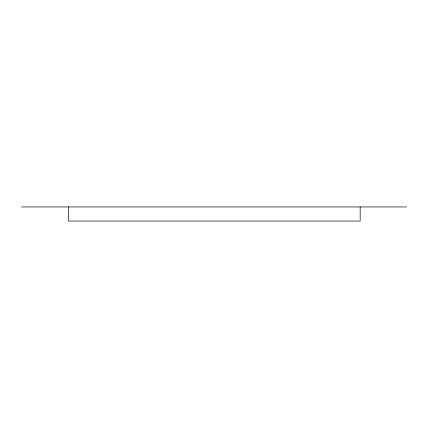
<?xml version="1.0" encoding="UTF-8"?>
<svg xmlns="http://www.w3.org/2000/svg" width="428" height="428" viewBox="0 0 428 428"><rect width="100%" height="100%" fill="white"/><g stroke="black" fill="none" stroke-linecap="round" stroke-linejoin="round"><path stroke-width="0.64" d="M21.4 206.949L406.6 206.949M360.173 206.949L360.173 221.051L68.336 221.051L68.336 206.949"/></g></svg>
